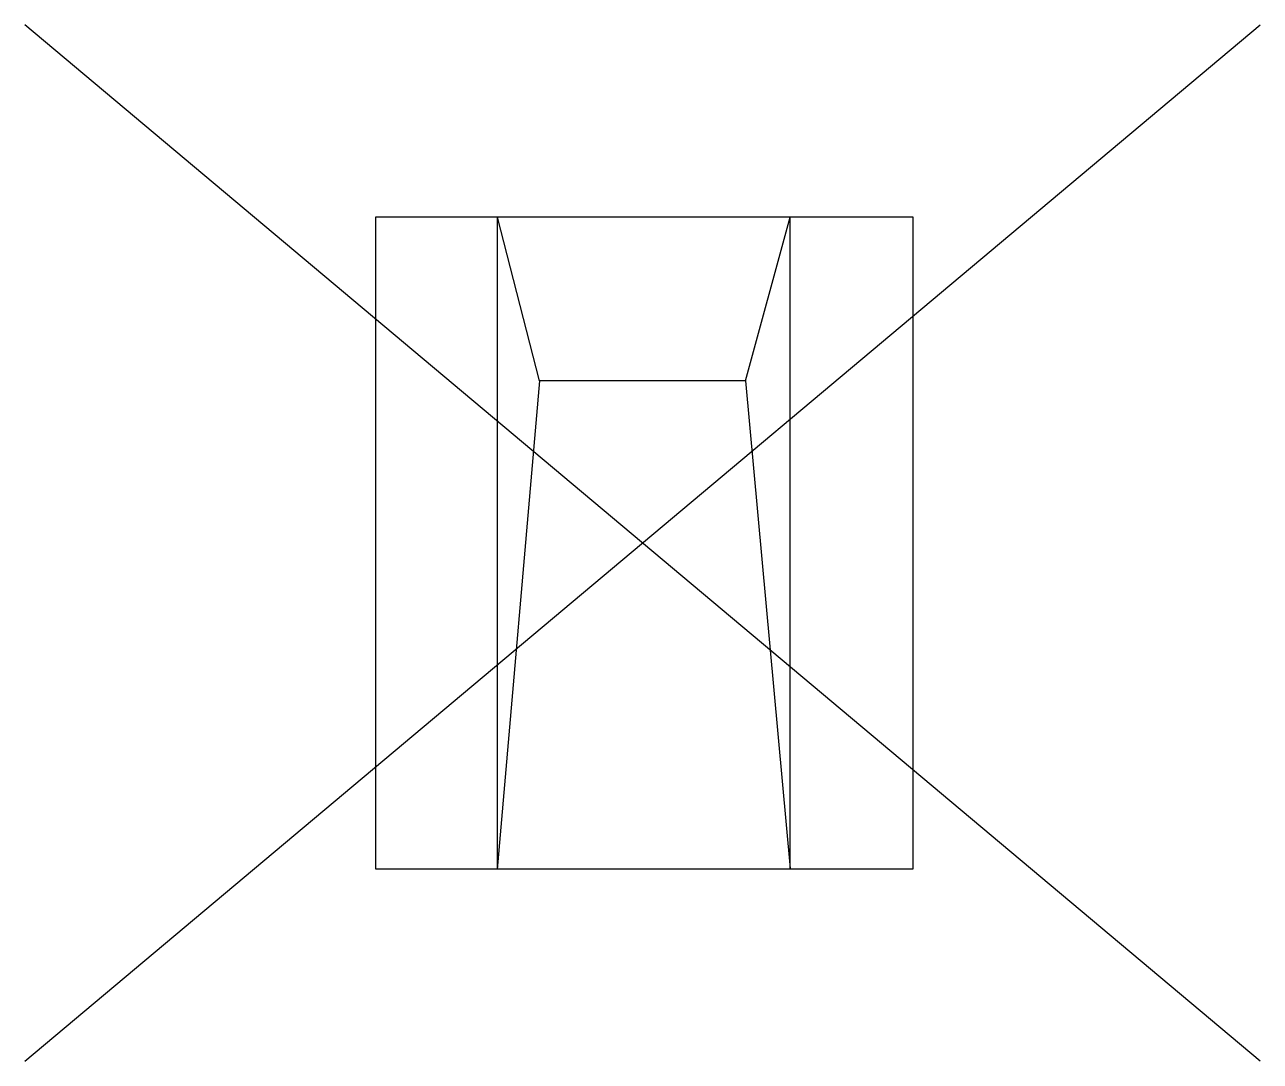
# Model space of a CAD drawing. Header units: metres. Extents: x -0.57 to 0.57, y -0.48 to 0.48.
import ezdxf

# ---------------------------------------------------------------- set-up
doc = ezdxf.new("R2010")
doc.units = ezdxf.units.M

msp = doc.modelspace()

# ---------------------------------------------------------------- linework, layer by layer
for p, q in [((-0.5676, -0.4763), (0.5676, 0.4763)), ((0.5676, -0.4763), (-0.5676, 0.4763)), ((-0.1333, -0.2995), (-0.1333, 0.2995)), ((-0.0946, 0.149), (-0.1333, 0.2995)), ((0.0946, 0.149), (0.1356, 0.2995)), ((0.1356, -0.299), (0.1356, 0.2995)), ((-0.0946, 0.149), (-0.1334, -0.3)), ((0.0946, 0.149), (-0.0946, 0.149)), ((0.0946, 0.149), (0.1356, -0.299))]:
    msp.add_line(p, q)
at = {"flags": 128}
msp.add_lwpolyline([(0.2486, -0.2995), (0.2486, 0.2995), (-0.2452, 0.2995), (-0.2454, -0.2995)], close=True, dxfattribs=at)

doc.saveas('drawing.dxf')
